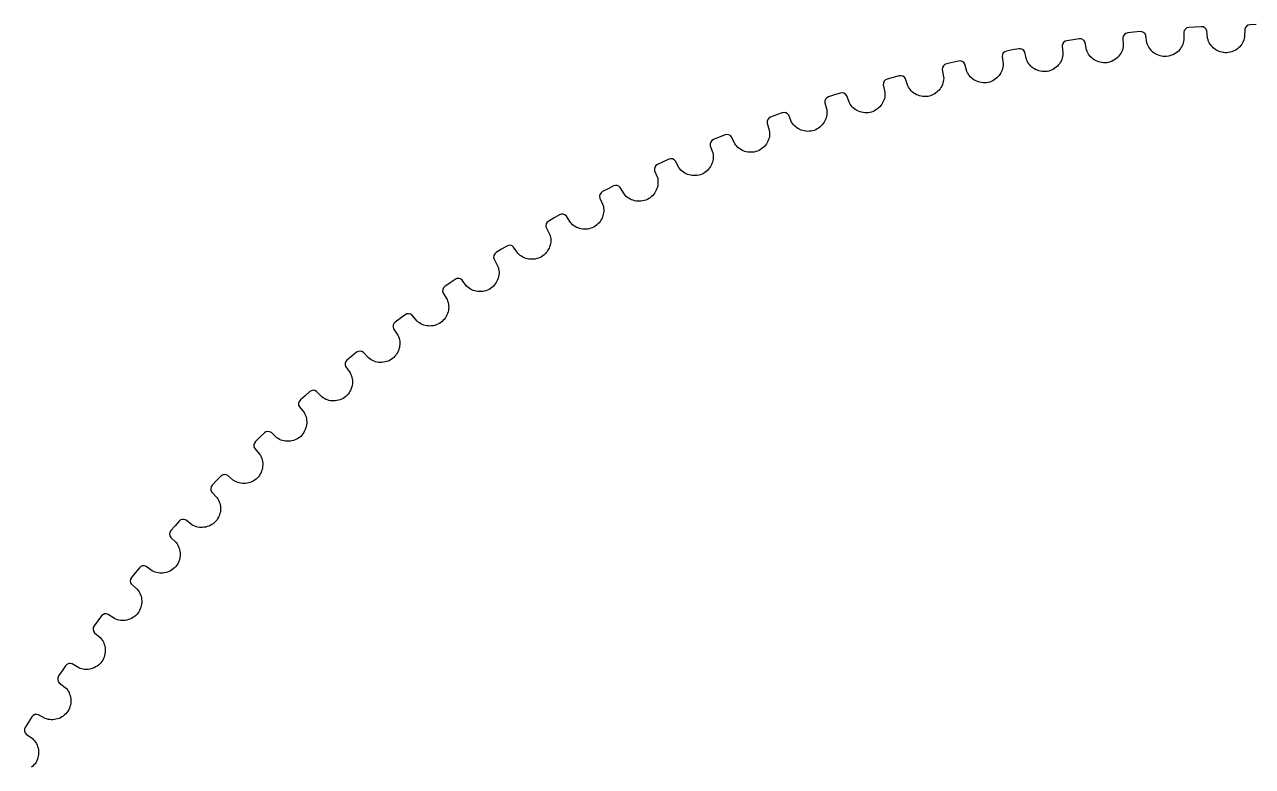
# Model space of a CAD drawing. Header units: metres. Extents: x -120 to 120, y -120 to 120.
# Drawn here: x -102.4 to -2.8, y 60.2 to 120.4 of the extents above; entities that cross this region are included whole.
import ezdxf

# ---------------------------------------------------------------- set-up
doc = ezdxf.new("R2010")
doc.units = ezdxf.units.M

msp = doc.modelspace()

# ---------------------------------------------------------------- linework, layer by layer
for p, q in [((-13.0664, 119.646), (-13.1902, 119.556)), ((-12.9219, 119.689), (-13.0664, 119.646)), ((-12.4188, 119.744), (-12.9219, 119.689)), ((-11.9152, 119.794), (-12.4188, 119.744)), ((-11.7649, 119.781), (-11.9152, 119.794)), ((-11.6252, 119.718), (-11.7649, 119.781)), ((-11.5163, 119.614), (-11.6252, 119.718)), ((-11.45, 119.477), (-11.5163, 119.614)), ((-8.32857, 119.878), (-8.37134, 119.732)), ((-8.37134, 119.732), (-8.36319, 119.125)), ((-8.23831, 119.999), (-8.32857, 119.878)), ((-8.11085, 120.083), (-8.23831, 119.999)), ((-7.96468, 120.121), (-8.11085, 120.083)), ((-7.45978, 120.155), (-7.96468, 120.121)), ((-6.95456, 120.184), (-7.45978, 120.155)), ((-6.80488, 120.165), (-6.95456, 120.184)), ((-6.66789, 120.096), (-6.80488, 120.165)), ((-6.56342, 119.988), (-6.66789, 120.096)), ((-6.50289, 119.848), (-6.56342, 119.988)), ((-6.43593, 119.245), (-6.50289, 119.848)), ((-3.41628, 119.976), (-3.43321, 119.369)), ((-3.3675, 120.12), (-3.41628, 119.976)), ((-3.27234, 120.236), (-3.3675, 120.12)), ((-3.14148, 120.316), (-3.27234, 120.236)), ((-2.99388, 120.347), (-3.14148, 120.316)), ((-2.48801, 120.361), (-2.99388, 120.347)), ((-18.1996, 118.781), (-18.2301, 118.632)), ((-18.2301, 118.632), (-18.1719, 118.028)), ((-18.1196, 118.908), (-18.1996, 118.781)), ((-17.9996, 119.004), (-18.1196, 118.908)), ((-17.857, 119.053), (-17.9996, 119.004)), ((-17.3566, 119.128), (-17.857, 119.053)), ((-16.8555, 119.199), (-17.3566, 119.128)), ((-16.7047, 119.192), (-16.8555, 119.199)), ((-16.5626, 119.135), (-16.7047, 119.192)), ((-16.4495, 119.036), (-16.5626, 119.135)), ((-16.3776, 118.902), (-16.4495, 119.036)), ((-16.2611, 118.306), (-16.3776, 118.902)), ((-13.2754, 119.431), (-13.3121, 119.284)), ((-13.3121, 119.284), (-13.2789, 118.678)), ((-13.2789, 118.678), (-13.2929, 118.546)), ((-13.1902, 119.556), (-13.2754, 119.431)), ((-11.3582, 118.877), (-11.45, 119.477)), ((-11.3176, 118.751), (-11.3582, 118.877)), ((-11.2664, 118.631), (-11.3176, 118.751)), ((-11.2051, 118.517), (-11.2664, 118.631)), ((-8.50733, 118.627), (-8.5694, 118.514)), ((-8.45515, 118.745), (-8.50733, 118.627)), ((-8.41339, 118.868), (-8.45515, 118.745)), ((-8.38257, 118.994), (-8.41339, 118.868)), ((-8.36319, 119.125), (-8.38257, 118.994)), ((-6.40059, 119.117), (-6.43593, 119.245)), ((-6.35436, 118.995), (-6.40059, 119.117)), ((-6.29779, 118.879), (-6.35436, 118.995)), ((-6.23149, 118.768), (-6.29779, 118.879)), ((-6.15599, 118.664), (-6.23149, 118.768)), ((-6.07189, 118.567), (-6.15599, 118.664)), ((-3.74027, 118.664), (-3.82469, 118.566)), ((-3.66447, 118.767), (-3.74027, 118.664)), ((-3.5978, 118.877), (-3.66447, 118.767)), ((-3.5408, 118.993), (-3.5978, 118.877)), ((-3.49401, 119.114), (-3.5408, 118.993)), ((-3.45797, 119.239), (-3.49401, 119.114)), ((-3.43321, 119.369), (-3.45797, 119.239)), ((-23.0926, 117.927), (-23.117, 117.777)), ((-23.117, 117.777), (-23.0339, 117.176)), ((-23.018, 118.058), (-23.0926, 117.927)), ((-22.902, 118.158), (-23.018, 118.058)), ((-22.7616, 118.213), (-22.902, 118.158)), ((-22.2648, 118.309), (-22.7616, 118.213)), ((-21.767, 118.4), (-22.2648, 118.309)), ((-21.6161, 118.4), (-21.767, 118.4)), ((-21.4717, 118.349), (-21.6161, 118.4)), ((-21.3546, 118.254), (-21.4717, 118.349)), ((-21.2772, 118.123), (-21.3546, 118.254)), ((-21.1362, 117.533), (-21.2772, 118.123)), ((-18.2321, 117.641), (-18.2744, 117.519)), ((-18.2007, 117.767), (-18.2321, 117.641)), ((-18.1804, 117.896), (-18.2007, 117.767)), ((-18.1719, 118.028), (-18.1804, 117.896)), ((-16.2154, 118.182), (-16.2611, 118.306)), ((-16.1592, 118.064), (-16.2154, 118.182)), ((-16.0932, 117.953), (-16.1592, 118.064)), ((-16.018, 117.848), (-16.0932, 117.953)), ((-15.9342, 117.75), (-16.018, 117.848)), ((-15.8423, 117.66), (-15.9342, 117.75)), ((-15.7431, 117.579), (-15.8423, 117.66)), ((-13.7804, 117.658), (-13.8809, 117.575)), ((-13.6875, 117.748), (-13.7804, 117.658)), ((-13.6028, 117.846), (-13.6875, 117.748)), ((-13.5267, 117.949), (-13.6028, 117.846)), ((-13.4597, 118.059), (-13.5267, 117.949)), ((-13.4023, 118.174), (-13.4597, 118.059)), ((-13.3551, 118.294), (-13.4023, 118.174)), ((-13.3184, 118.418), (-13.3551, 118.294)), ((-13.2929, 118.546), (-13.3184, 118.418)), ((-11.1343, 118.409), (-11.2051, 118.517)), ((-11.0545, 118.308), (-11.1343, 118.409)), ((-10.9665, 118.215), (-11.0545, 118.308)), ((-10.8707, 118.129), (-10.9665, 118.215)), ((-10.7678, 118.051), (-10.8707, 118.129)), ((-10.6583, 117.981), (-10.7678, 118.051)), ((-10.5429, 117.921), (-10.6583, 117.981)), ((-10.4221, 117.87), (-10.5429, 117.921)), ((-10.2966, 117.828), (-10.4221, 117.87)), ((-10.1668, 117.797), (-10.2966, 117.828)), ((-10.0335, 117.776), (-10.1668, 117.797)), ((-9.89709, 117.766), (-10.0335, 117.776)), ((-9.75833, 117.768), (-9.89709, 117.766)), ((-9.62134, 117.789), (-9.75833, 117.768)), ((-9.48858, 117.821), (-9.62134, 117.789)), ((-9.36057, 117.864), (-9.48858, 117.821)), ((-9.23784, 117.916), (-9.36057, 117.864)), ((-9.1209, 117.978), (-9.23784, 117.916)), ((-9.01022, 118.048), (-9.1209, 117.978)), ((-8.90638, 118.127), (-9.01022, 118.048)), ((-8.80985, 118.213), (-8.90638, 118.127)), ((-8.72118, 118.307), (-8.80985, 118.213)), ((-8.64085, 118.408), (-8.72118, 118.307)), ((-8.5694, 118.514), (-8.64085, 118.408)), ((-5.97974, 118.477), (-6.07189, 118.567)), ((-5.88014, 118.395), (-5.97974, 118.477)), ((-5.77365, 118.321), (-5.88014, 118.395)), ((-5.66082, 118.256), (-5.77365, 118.321)), ((-5.54226, 118.2), (-5.66082, 118.256)), ((-5.41851, 118.153), (-5.54226, 118.2)), ((-5.29017, 118.116), (-5.41851, 118.153)), ((-5.15779, 118.09), (-5.29017, 118.116)), ((-5.02195, 118.075), (-5.15779, 118.09)), ((-4.88325, 118.07), (-5.02195, 118.075)), ((-4.74549, 118.086), (-4.88325, 118.07)), ((-4.61151, 118.113), (-4.74549, 118.086)), ((-4.48185, 118.15), (-4.61151, 118.113)), ((-4.35707, 118.197), (-4.48185, 118.15)), ((-4.23767, 118.254), (-4.35707, 118.197)), ((-4.12418, 118.32), (-4.23767, 118.254)), ((-4.01718, 118.394), (-4.12418, 118.32)), ((-3.91716, 118.476), (-4.01718, 118.394)), ((-3.82469, 118.566), (-3.91716, 118.476)), ((-27.9463, 116.872), (-27.9644, 116.721)), ((-27.9644, 116.721), (-27.8565, 116.124)), ((-27.8771, 117.006), (-27.9463, 116.872)), ((-27.7653, 117.111), (-27.8771, 117.006)), ((-27.6273, 117.172), (-27.7653, 117.111)), ((-27.1349, 117.288), (-27.6273, 117.172)), ((-26.6413, 117.4), (-27.1349, 117.288)), ((-26.4905, 117.406), (-26.6413, 117.4)), ((-26.3441, 117.361), (-26.4905, 117.406)), ((-26.2232, 117.271), (-26.3441, 117.361)), ((-26.1405, 117.143), (-26.2232, 117.271)), ((-25.9752, 116.559), (-26.1405, 117.143)), ((-23.1153, 116.664), (-23.1629, 116.544)), ((-23.0781, 116.787), (-23.1153, 116.664)), ((-23.0518, 116.914), (-23.0781, 116.787)), ((-23.0369, 117.044), (-23.0518, 116.914)), ((-23.0339, 117.176), (-23.0369, 117.044)), ((-21.0854, 117.411), (-21.1362, 117.533)), ((-21.0244, 117.295), (-21.0854, 117.411)), ((-20.9538, 117.187), (-21.0244, 117.295)), ((-20.8744, 117.085), (-20.9538, 117.187)), ((-20.7866, 116.991), (-20.8744, 117.085)), ((-20.6911, 116.905), (-20.7866, 116.991)), ((-20.5886, 116.828), (-20.6911, 116.905)), ((-20.4796, 116.758), (-20.5886, 116.828)), ((-20.3648, 116.698), (-20.4796, 116.758)), ((-20.2447, 116.648), (-20.3648, 116.698)), ((-20.1201, 116.607), (-20.2447, 116.648)), ((-19.9916, 116.576), (-20.1201, 116.607)), ((-19.3154, 116.592), (-19.4502, 116.56)), ((-19.1858, 116.635), (-19.3154, 116.592)), ((-19.0617, 116.688), (-19.1858, 116.635)), ((-18.9437, 116.751), (-19.0617, 116.688)), ((-18.8323, 116.822), (-18.9437, 116.751)), ((-18.7278, 116.901), (-18.8323, 116.822)), ((-18.6308, 116.988), (-18.7278, 116.901)), ((-18.5417, 117.082), (-18.6308, 116.988)), ((-18.4611, 117.183), (-18.5417, 117.082)), ((-18.3894, 117.29), (-18.4611, 117.183)), ((-18.327, 117.402), (-18.3894, 117.29)), ((-18.2744, 117.519), (-18.327, 117.402)), ((-15.637, 117.505), (-15.7431, 117.579)), ((-15.5248, 117.44), (-15.637, 117.505)), ((-15.407, 117.385), (-15.5248, 117.44)), ((-15.2842, 117.338), (-15.407, 117.385)), ((-15.157, 117.302), (-15.2842, 117.338)), ((-15.0261, 117.276), (-15.157, 117.302)), ((-14.892, 117.261), (-15.0261, 117.276)), ((-14.7553, 117.257), (-14.892, 117.261)), ((-14.6167, 117.264), (-14.7553, 117.257)), ((-14.4808, 117.291), (-14.6167, 117.264)), ((-14.3494, 117.329), (-14.4808, 117.291)), ((-14.2233, 117.376), (-14.3494, 117.329)), ((-14.1028, 117.434), (-14.2233, 117.376)), ((-13.9885, 117.5), (-14.1028, 117.434)), ((-13.8809, 117.575), (-13.9885, 117.5)), ((-32.7521, 115.618), (-32.764, 115.466)), ((-32.6885, 115.754), (-32.7521, 115.618)), ((-32.5812, 115.863), (-32.6885, 115.754)), ((-32.4458, 115.93), (-32.5812, 115.863)), ((-31.9586, 116.067), (-32.4458, 115.93)), ((-31.4701, 116.199), (-31.9586, 116.067)), ((-31.3197, 116.211), (-31.4701, 116.199)), ((-31.1715, 116.172), (-31.3197, 116.211)), ((-31.047, 116.087), (-31.1715, 116.172)), ((-30.9591, 115.963), (-31.047, 116.087)), ((-30.7698, 115.386), (-30.9591, 115.963)), ((-27.9167, 115.609), (-27.9594, 115.488)), ((-27.8846, 115.734), (-27.9167, 115.609)), ((-27.8636, 115.862), (-27.8846, 115.734)), ((-27.8541, 115.992), (-27.8636, 115.862)), ((-27.8565, 116.124), (-27.8541, 115.992)), ((-25.9194, 116.439), (-25.9752, 116.559)), ((-25.8537, 116.326), (-25.9194, 116.439)), ((-25.7787, 116.221), (-25.8537, 116.326)), ((-25.6951, 116.123), (-25.7787, 116.221)), ((-25.6035, 116.032), (-25.6951, 116.123)), ((-25.5045, 115.95), (-25.6035, 116.032)), ((-25.3989, 115.877), (-25.5045, 115.95)), ((-25.2871, 115.812), (-25.3989, 115.877)), ((-25.1699, 115.757), (-25.2871, 115.812)), ((-25.0479, 115.711), (-25.1699, 115.757)), ((-24.9217, 115.675), (-25.0479, 115.711)), ((-24.792, 115.65), (-24.9217, 115.675)), ((-24.6594, 115.635), (-24.792, 115.65)), ((-24.5244, 115.631), (-24.6594, 115.635)), ((-24.3879, 115.638), (-24.5244, 115.631)), ((-24.2504, 115.656), (-24.3879, 115.638)), ((-24.1171, 115.695), (-24.2504, 115.656)), ((-23.9894, 115.743), (-24.1171, 115.695)), ((-23.8676, 115.801), (-23.9894, 115.743)), ((-23.7523, 115.868), (-23.8676, 115.801)), ((-23.6438, 115.944), (-23.7523, 115.868)), ((-23.5427, 116.027), (-23.6438, 115.944)), ((-23.4494, 116.118), (-23.5427, 116.027)), ((-23.3643, 116.216), (-23.4494, 116.118)), ((-23.2879, 116.32), (-23.3643, 116.216)), ((-23.2206, 116.43), (-23.2879, 116.32)), ((-23.1629, 116.544), (-23.2206, 116.43)), ((-19.8597, 116.555), (-19.9916, 116.576)), ((-19.7251, 116.545), (-19.8597, 116.555)), ((-19.5883, 116.547), (-19.7251, 116.545)), ((-19.4502, 116.56), (-19.5883, 116.547)), ((-36.7278, 114.647), (-37.2089, 114.49)), ((-36.2451, 114.799), (-36.7278, 114.647)), ((-36.0953, 114.817), (-36.2451, 114.799)), ((-35.9457, 114.784), (-36.0953, 114.817)), ((-35.8178, 114.705), (-35.9457, 114.784)), ((-35.7248, 114.584), (-35.8178, 114.705)), ((-32.764, 115.466), (-32.6315, 114.873)), ((-32.6278, 114.611), (-32.6435, 114.482)), ((-32.6315, 114.873), (-32.6236, 114.742)), ((-32.6236, 114.742), (-32.6278, 114.611)), ((-30.7091, 115.269), (-30.7698, 115.386)), ((-30.6388, 115.159), (-30.7091, 115.269)), ((-30.5595, 115.056), (-30.6388, 115.159)), ((-30.4719, 114.962), (-30.5595, 115.056)), ((-30.3766, 114.875), (-30.4719, 114.962)), ((-30.2744, 114.797), (-30.3766, 114.875)), ((-30.1658, 114.728), (-30.2744, 114.797)), ((-30.0515, 114.668), (-30.1658, 114.728)), ((-29.9321, 114.618), (-30.0515, 114.668)), ((-29.8083, 114.577), (-29.9321, 114.618)), ((-28.8776, 114.599), (-29.0092, 114.555)), ((-28.7519, 114.653), (-28.8776, 114.599)), ((-28.6327, 114.716), (-28.7519, 114.653)), ((-28.5202, 114.788), (-28.6327, 114.716)), ((-28.415, 114.868), (-28.5202, 114.788)), ((-28.3174, 114.955), (-28.415, 114.868)), ((-28.228, 115.05), (-28.3174, 114.955)), ((-28.147, 115.151), (-28.228, 115.05)), ((-28.0749, 115.258), (-28.147, 115.151)), ((-28.0123, 115.37), (-28.0749, 115.258)), ((-27.9594, 115.488), (-28.0123, 115.37)), ((-37.502, 114.165), (-37.5076, 114.013)), ((-37.5076, 114.013), (-37.3508, 113.427)), ((-37.4441, 114.304), (-37.502, 114.165)), ((-37.3414, 114.418), (-37.4441, 114.304)), ((-37.2089, 114.49), (-37.3414, 114.418)), ((-35.5118, 114.016), (-35.7248, 114.584)), ((-35.4463, 113.901), (-35.5118, 114.016)), ((-35.3715, 113.794), (-35.4463, 113.901)), ((-35.2881, 113.695), (-35.3715, 113.794)), ((-35.1967, 113.604), (-35.2881, 113.695)), ((-35.0979, 113.522), (-35.1967, 113.604)), ((-33.0438, 113.687), (-33.1376, 113.595)), ((-32.9583, 113.785), (-33.0438, 113.687)), ((-32.8815, 113.89), (-32.9583, 113.785)), ((-32.814, 113.999), (-32.8815, 113.89)), ((-32.756, 114.114), (-32.814, 113.999)), ((-32.708, 114.233), (-32.756, 114.114)), ((-32.6703, 114.356), (-32.708, 114.233)), ((-32.6435, 114.482), (-32.6703, 114.356)), ((-29.6807, 114.547), (-29.8083, 114.577)), ((-29.55, 114.527), (-29.6807, 114.547)), ((-29.4169, 114.517), (-29.55, 114.527)), ((-29.2819, 114.518), (-29.4169, 114.517)), ((-29.1458, 114.531), (-29.2819, 114.518)), ((-29.0092, 114.555), (-29.1458, 114.531)), ((-42.1358, 112.659), (-42.1879, 112.518)), ((-42.0378, 112.777), (-42.1358, 112.659)), ((-41.9084, 112.855), (-42.0378, 112.777)), ((-41.4342, 113.031), (-41.9084, 112.855)), ((-40.9582, 113.203), (-41.4342, 113.031)), ((-40.8093, 113.227), (-40.9582, 113.203)), ((-40.6584, 113.201), (-40.8093, 113.227)), ((-40.5274, 113.127), (-40.6584, 113.201)), ((-40.4295, 113.01), (-40.5274, 113.127)), ((-40.1932, 112.451), (-40.4295, 113.01)), ((-37.4438, 112.663), (-37.497, 112.546)), ((-37.4007, 112.784), (-37.4438, 112.663)), ((-37.3682, 112.909), (-37.4007, 112.784)), ((-37.3466, 113.036), (-37.3682, 112.909)), ((-37.3508, 113.427), (-37.3375, 113.295)), ((-37.3362, 113.165), (-37.3466, 113.036)), ((-37.3375, 113.295), (-37.3362, 113.165)), ((-34.9925, 113.448), (-35.0979, 113.522)), ((-34.8812, 113.384), (-34.9925, 113.448)), ((-34.7645, 113.329), (-34.8812, 113.384)), ((-34.6431, 113.283), (-34.7645, 113.329)), ((-34.5177, 113.248), (-34.6431, 113.283)), ((-34.389, 113.222), (-34.5177, 113.248)), ((-34.2576, 113.208), (-34.389, 113.222)), ((-34.1242, 113.203), (-34.2576, 113.208)), ((-33.9894, 113.21), (-34.1242, 113.203)), ((-33.8539, 113.229), (-33.9894, 113.21)), ((-33.7184, 113.259), (-33.8539, 113.229)), ((-33.5887, 113.308), (-33.7184, 113.259)), ((-33.4654, 113.367), (-33.5887, 113.308)), ((-33.3488, 113.434), (-33.4654, 113.367)), ((-33.2395, 113.511), (-33.3488, 113.434)), ((-33.1376, 113.595), (-33.2395, 113.511)), ((-42.1879, 112.518), (-42.1872, 112.366)), ((-42.1872, 112.366), (-42.0062, 111.786)), ((-42.0062, 111.786), (-41.9875, 111.656)), ((-41.9875, 111.656), (-41.9808, 111.525)), ((-40.123, 112.339), (-40.1932, 112.451)), ((-40.0438, 112.235), (-40.123, 112.339)), ((-39.9564, 112.14), (-40.0438, 112.235)), ((-39.8613, 112.053), (-39.9564, 112.14)), ((-39.7592, 111.974), (-39.8613, 112.053)), ((-39.6509, 111.905), (-39.7592, 111.974)), ((-39.5369, 111.845), (-39.6509, 111.905)), ((-39.4181, 111.795), (-39.5369, 111.845)), ((-39.2949, 111.755), (-39.4181, 111.795)), ((-39.1682, 111.725), (-39.2949, 111.755)), ((-39.0385, 111.705), (-39.1682, 111.725)), ((-38.9066, 111.695), (-39.0385, 111.705)), ((-38.7732, 111.697), (-38.9066, 111.695)), ((-38.6388, 111.709), (-38.7732, 111.697)), ((-38.5041, 111.733), (-38.6388, 111.709)), ((-38.37, 111.769), (-38.5041, 111.733)), ((-38.2425, 111.823), (-38.37, 111.769)), ((-38.1217, 111.887), (-38.2425, 111.823)), ((-38.008, 111.959), (-38.1217, 111.887)), ((-37.9019, 112.04), (-38.008, 111.959)), ((-37.8036, 112.129), (-37.9019, 112.04)), ((-37.7136, 112.224), (-37.8036, 112.129)), ((-37.6323, 112.326), (-37.7136, 112.224)), ((-37.5599, 112.433), (-37.6323, 112.326)), ((-37.497, 112.546), (-37.5599, 112.433)), ((-46.7554, 110.822), (-46.8016, 110.678)), ((-46.8016, 110.678), (-46.7946, 110.526)), ((-46.6624, 110.943), (-46.7554, 110.822)), ((-46.5363, 111.026), (-46.6624, 110.943)), ((-46.0698, 111.222), (-46.5363, 111.026)), ((-45.6013, 111.414), (-46.0698, 111.222)), ((-45.4535, 111.444), (-45.6013, 111.414)), ((-45.3017, 111.424), (-45.4535, 111.444)), ((-45.1677, 111.355), (-45.3017, 111.424)), ((-45.0651, 111.243), (-45.1677, 111.355)), ((-44.8059, 110.694), (-45.0651, 111.243)), ((-44.7311, 110.585), (-44.8059, 110.694)), ((-42.242, 110.675), (-42.3191, 110.57)), ((-42.1742, 110.785), (-42.242, 110.675)), ((-42.1159, 110.9), (-42.1742, 110.785)), ((-42.0676, 111.02), (-42.1159, 110.9)), ((-42.0296, 111.142), (-42.0676, 111.02)), ((-42.0022, 111.268), (-42.0296, 111.142)), ((-41.9859, 111.396), (-42.0022, 111.268)), ((-41.9808, 111.525), (-41.9859, 111.396)), ((-46.7946, 110.526), (-46.5899, 109.955)), ((-46.5899, 109.955), (-46.5658, 109.825)), ((-46.5658, 109.825), (-46.5537, 109.695)), ((-46.5537, 109.695), (-46.5534, 109.566)), ((-44.6477, 110.484), (-44.7311, 110.585)), ((-44.5564, 110.393), (-44.6477, 110.484)), ((-44.4578, 110.31), (-44.5564, 110.393)), ((-44.3526, 110.236), (-44.4578, 110.31)), ((-44.2415, 110.171), (-44.3526, 110.236)), ((-44.1252, 110.116), (-44.2415, 110.171)), ((-44.0043, 110.071), (-44.1252, 110.116)), ((-43.8796, 110.035), (-44.0043, 110.071)), ((-43.7517, 110.01), (-43.8796, 110.035)), ((-43.6214, 109.996), (-43.7517, 110.01)), ((-43.4892, 109.992), (-43.6214, 109.996)), ((-43.3559, 109.999), (-43.4892, 109.992)), ((-43.2221, 110.017), (-43.3559, 109.999)), ((-43.0886, 110.046), (-43.2221, 110.017)), ((-42.956, 110.087), (-43.0886, 110.046)), ((-42.8309, 110.147), (-42.956, 110.087)), ((-42.7128, 110.216), (-42.8309, 110.147)), ((-42.6023, 110.293), (-42.7128, 110.216)), ((-42.4996, 110.378), (-42.6023, 110.293)), ((-42.4051, 110.471), (-42.4996, 110.378)), ((-42.3191, 110.57), (-42.4051, 110.471)), ((-51.2952, 108.795), (-51.3355, 108.65)), ((-51.3355, 108.65), (-51.3222, 108.498)), ((-51.2073, 108.92), (-51.2952, 108.795)), ((-51.0847, 109.008), (-51.2073, 108.92)), ((-50.6267, 109.224), (-51.0847, 109.008)), ((-50.1665, 109.434), (-50.6267, 109.224)), ((-50.0201, 109.471), (-50.1665, 109.434)), ((-49.8676, 109.457), (-50.0201, 109.471)), ((-49.7309, 109.394), (-49.8676, 109.457)), ((-49.6237, 109.285), (-49.7309, 109.394)), ((-49.3421, 108.748), (-49.6237, 109.285)), ((-49.2629, 108.642), (-49.3421, 108.748)), ((-49.1754, 108.545), (-49.2629, 108.642)), ((-46.934, 108.624), (-47.0247, 108.528)), ((-46.8522, 108.726), (-46.934, 108.624)), ((-46.7796, 108.835), (-46.8522, 108.726)), ((-46.7163, 108.948), (-46.7796, 108.835)), ((-46.6629, 109.065), (-46.7163, 108.948)), ((-46.6196, 109.186), (-46.6629, 109.065)), ((-46.5867, 109.311), (-46.6196, 109.186)), ((-46.5645, 109.437), (-46.5867, 109.311)), ((-46.5534, 109.566), (-46.5645, 109.437)), ((-51.3222, 108.498), (-51.094, 107.936)), ((-51.094, 107.936), (-51.0645, 107.807)), ((-51.0645, 107.807), (-51.0471, 107.678)), ((-51.0471, 107.678), (-51.0415, 107.548)), ((-49.0803, 108.457), (-49.1754, 108.545)), ((-48.9784, 108.378), (-49.0803, 108.457)), ((-48.8702, 108.309), (-48.9784, 108.378)), ((-48.7565, 108.249), (-48.8702, 108.309)), ((-48.638, 108.198), (-48.7565, 108.249)), ((-48.5154, 108.158), (-48.638, 108.198)), ((-48.3894, 108.128), (-48.5154, 108.158)), ((-48.2605, 108.108), (-48.3894, 108.128)), ((-48.1297, 108.099), (-48.2605, 108.108)), ((-47.9975, 108.101), (-48.1297, 108.099)), ((-47.8646, 108.113), (-47.9975, 108.101)), ((-47.7317, 108.137), (-47.8646, 108.113)), ((-47.5995, 108.172), (-47.7317, 108.137)), ((-47.4687, 108.218), (-47.5995, 108.172)), ((-47.3461, 108.283), (-47.4687, 108.218)), ((-47.231, 108.357), (-47.3461, 108.283)), ((-47.1237, 108.438), (-47.231, 108.357)), ((-47.0247, 108.528), (-47.1237, 108.438)), ((-55.6647, 106.711), (-55.7473, 106.582)), ((-55.5459, 106.804), (-55.6647, 106.711)), ((-55.0971, 107.038), (-55.5459, 106.804)), ((-54.646, 107.267), (-55.0971, 107.038)), ((-54.5013, 107.31), (-54.646, 107.267)), ((-54.3483, 107.302), (-54.5013, 107.31)), ((-54.2091, 107.245), (-54.3483, 107.302)), ((-54.0975, 107.141), (-54.2091, 107.245)), ((-53.7939, 106.616), (-54.0975, 107.141)), ((-51.3053, 106.697), (-51.3828, 106.592)), ((-51.2372, 106.808), (-51.3053, 106.697)), ((-51.1787, 106.924), (-51.2372, 106.808)), ((-51.1302, 107.044), (-51.1787, 106.924)), ((-51.0919, 107.166), (-51.1302, 107.044)), ((-51.0641, 107.292), (-51.0919, 107.166)), ((-51.0472, 107.419), (-51.0641, 107.292)), ((-51.0415, 107.548), (-51.0472, 107.419)), ((-55.7473, 106.582), (-55.7816, 106.436)), ((-55.7816, 106.436), (-55.762, 106.285)), ((-55.762, 106.285), (-55.5108, 105.732)), ((-55.5108, 105.732), (-55.476, 105.605)), ((-53.7104, 106.513), (-53.7939, 106.616)), ((-53.619, 106.42), (-53.7104, 106.513)), ((-53.5204, 106.336), (-53.619, 106.42)), ((-53.4152, 106.262), (-53.5204, 106.336)), ((-53.3043, 106.197), (-53.4152, 106.262)), ((-53.1882, 106.141), (-53.3043, 106.197)), ((-53.0678, 106.096), (-53.1882, 106.141)), ((-52.9436, 106.061), (-53.0678, 106.096)), ((-52.8164, 106.036), (-52.9436, 106.061)), ((-52.6869, 106.022), (-52.8164, 106.036)), ((-52.5558, 106.018), (-52.6869, 106.022)), ((-52.4237, 106.025), (-52.5558, 106.018)), ((-52.2914, 106.043), (-52.4237, 106.025)), ((-52.1596, 106.072), (-52.2914, 106.043)), ((-52.029, 106.112), (-52.1596, 106.072)), ((-51.9003, 106.164), (-52.029, 106.112)), ((-51.7805, 106.234), (-51.9003, 106.164)), ((-51.6685, 106.312), (-51.7805, 106.234)), ((-51.5647, 106.398), (-51.6685, 106.312)), ((-51.4694, 106.492), (-51.5647, 106.398)), ((-51.3828, 106.592), (-51.4694, 106.492)), ((-59.4734, 104.67), (-59.9121, 104.418)), ((-59.0322, 104.917), (-59.4734, 104.67)), ((-58.8893, 104.966), (-59.0322, 104.917)), ((-58.7361, 104.965), (-58.8893, 104.966)), ((-58.5947, 104.913), (-58.7361, 104.965)), ((-58.4789, 104.814), (-58.5947, 104.913)), ((-58.1539, 104.302), (-58.4789, 104.814)), ((-55.5536, 104.718), (-55.6073, 104.6)), ((-55.51, 104.839), (-55.5536, 104.718)), ((-55.4769, 104.964), (-55.51, 104.839)), ((-55.4543, 105.09), (-55.4769, 104.964)), ((-55.476, 105.605), (-55.4533, 105.476)), ((-55.4427, 105.218), (-55.4543, 105.09)), ((-55.4533, 105.476), (-55.4423, 105.347)), ((-55.4423, 105.347), (-55.4427, 105.218)), ((-60.1042, 104.187), (-60.1323, 104.039)), ((-60.1323, 104.039), (-60.1066, 103.889)), ((-60.1066, 103.889), (-59.8327, 103.348)), ((-60.027, 104.32), (-60.1042, 104.187)), ((-59.9121, 104.418), (-60.027, 104.32)), ((-58.0662, 104.203), (-58.1539, 104.302)), ((-57.971, 104.113), (-58.0662, 104.203)), ((-57.869, 104.034), (-57.971, 104.113)), ((-57.7609, 103.963), (-57.869, 104.034)), ((-57.6473, 103.903), (-57.7609, 103.963)), ((-57.5291, 103.853), (-57.6473, 103.903)), ((-57.4069, 103.812), (-57.5291, 103.853)), ((-57.2813, 103.782), (-57.4069, 103.812)), ((-57.1532, 103.763), (-57.2813, 103.782)), ((-57.0232, 103.754), (-57.1532, 103.763)), ((-56.8921, 103.755), (-57.0232, 103.754)), ((-56.7604, 103.768), (-56.8921, 103.755)), ((-56.629, 103.791), (-56.7604, 103.768)), ((-56.4985, 103.826), (-56.629, 103.791)), ((-56.3697, 103.872), (-56.4985, 103.826)), ((-56.2432, 103.929), (-56.3697, 103.872)), ((-56.1263, 104.003), (-56.2432, 103.929)), ((-56.0177, 104.086), (-56.1263, 104.003)), ((-55.9176, 104.177), (-56.0177, 104.086)), ((-55.8262, 104.274), (-55.9176, 104.177)), ((-55.7438, 104.377), (-55.8262, 104.274)), ((-55.6708, 104.486), (-55.7438, 104.377)), ((-55.6073, 104.6), (-55.6708, 104.486)), ((-59.8327, 103.348), (-59.7928, 103.222)), ((-59.7928, 103.222), (-59.7647, 103.094)), ((-59.7498, 102.709), (-59.7671, 102.581)), ((-59.7647, 103.094), (-59.7484, 102.966)), ((-59.7435, 102.837), (-59.7498, 102.709)), ((-59.7484, 102.966), (-59.7435, 102.837)), ((-64.2867, 101.75), (-64.3584, 101.615)), ((-64.176, 101.852), (-64.2867, 101.75)), ((-63.7481, 102.123), (-64.176, 101.852)), ((-63.3175, 102.388), (-63.7481, 102.123)), ((-63.1767, 102.443), (-63.3175, 102.388)), ((-63.0236, 102.448), (-63.1767, 102.443)), ((-62.8802, 102.402), (-63.0236, 102.448)), ((-62.7604, 102.308), (-62.8802, 102.402)), ((-62.4145, 101.809), (-62.7604, 102.308)), ((-62.3228, 101.714), (-62.4145, 101.809)), ((-62.224, 101.629), (-62.3228, 101.714)), ((-60.2712, 101.682), (-60.3763, 101.595)), ((-60.1749, 101.777), (-60.2712, 101.682)), ((-60.0876, 101.878), (-60.1749, 101.777)), ((-60.0096, 101.984), (-60.0876, 101.878)), ((-59.9411, 102.096), (-60.0096, 101.984)), ((-59.8823, 102.213), (-59.9411, 102.096)), ((-59.8336, 102.333), (-59.8823, 102.213)), ((-59.7951, 102.456), (-59.8336, 102.333)), ((-59.7671, 102.581), (-59.7951, 102.456)), ((-64.3584, 101.615), (-64.3804, 101.466)), ((-64.3804, 101.466), (-64.3484, 101.317)), ((-64.3484, 101.317), (-64.0525, 100.787)), ((-64.0525, 100.787), (-64.0073, 100.663)), ((-64.0073, 100.663), (-63.974, 100.537)), ((-62.1187, 101.553), (-62.224, 101.629)), ((-62.0078, 101.488), (-62.1187, 101.553)), ((-61.8919, 101.432), (-62.0078, 101.488)), ((-61.7717, 101.387), (-61.8919, 101.432)), ((-61.6479, 101.351), (-61.7717, 101.387)), ((-61.5212, 101.327), (-61.6479, 101.351)), ((-61.3924, 101.312), (-61.5212, 101.327)), ((-61.2621, 101.309), (-61.3924, 101.312)), ((-61.1312, 101.316), (-61.2621, 101.309)), ((-61.0001, 101.334), (-61.1312, 101.316)), ((-60.8698, 101.362), (-61.0001, 101.334)), ((-60.7408, 101.402), (-60.8698, 101.362)), ((-60.614, 101.453), (-60.7408, 101.402)), ((-60.49, 101.516), (-60.614, 101.453)), ((-60.3763, 101.595), (-60.49, 101.516)), ((-67.4946, 99.6843), (-67.9139, 99.401)), ((-67.3562, 99.7445), (-67.4946, 99.6843)), ((-67.2034, 99.7558), (-67.3562, 99.7445)), ((-67.0582, 99.7162), (-67.2034, 99.7558)), ((-66.9347, 99.627), (-67.0582, 99.7162)), ((-64.0114, 99.7725), (-64.0551, 99.6506)), ((-63.978, 99.8972), (-64.0114, 99.7725)), ((-63.9552, 100.024), (-63.978, 99.8972)), ((-63.974, 100.537), (-63.9524, 100.409)), ((-63.9432, 100.152), (-63.9552, 100.024)), ((-63.9524, 100.409), (-63.9422, 100.28)), ((-63.9422, 100.28), (-63.9432, 100.152)), ((-68.5026, 98.8682), (-68.5185, 98.7185)), ((-68.5185, 98.7185), (-68.4804, 98.571)), ((-68.4366, 99.0064), (-68.5026, 98.8682)), ((-68.3302, 99.1134), (-68.4366, 99.0064)), ((-67.9139, 99.401), (-68.3302, 99.1134)), ((-66.5684, 99.1432), (-66.9347, 99.627)), ((-66.4729, 99.0519), (-66.5684, 99.1432)), ((-66.3706, 98.9706), (-66.4729, 99.0519)), ((-66.2623, 98.8994), (-66.3706, 98.9706)), ((-66.1488, 98.8384), (-66.2623, 98.8994)), ((-66.0307, 98.7877), (-66.1488, 98.8384)), ((-65.9087, 98.7472), (-66.0307, 98.7877)), ((-65.7836, 98.7172), (-65.9087, 98.7472)), ((-65.656, 98.6977), (-65.7836, 98.7172)), ((-65.5267, 98.6888), (-65.656, 98.6977)), ((-65.3964, 98.6905), (-65.5267, 98.6888)), ((-65.2658, 98.703), (-65.3964, 98.6905)), ((-65.1356, 98.7263), (-65.2658, 98.703)), ((-65.0066, 98.7605), (-65.1356, 98.7263)), ((-64.8794, 98.8056), (-65.0066, 98.7605)), ((-64.7548, 98.8618), (-64.8794, 98.8056)), ((-64.6334, 98.9291), (-64.7548, 98.8618)), ((-64.5232, 99.0132), (-64.6334, 98.9291)), ((-64.4217, 99.1048), (-64.5232, 99.0132)), ((-64.3294, 99.2031), (-64.4217, 99.1048)), ((-64.2464, 99.3075), (-64.3294, 99.2031)), ((-64.1728, 99.4174), (-64.2464, 99.3075)), ((-64.109, 99.5319), (-64.1728, 99.4174)), ((-64.0551, 99.6506), (-64.109, 99.5319)), ((-68.4804, 98.571), (-68.1628, 98.0539)), ((-68.1628, 98.0539), (-68.1125, 97.9317)), ((-68.1125, 97.9317), (-68.0741, 97.8069)), ((-68.0741, 97.8069), (-68.0472, 97.6802)), ((-68.0472, 97.6802), (-68.0316, 97.5522)), ((-71.5564, 96.8099), (-71.9636, 96.5095)), ((-71.4206, 96.8758), (-71.5564, 96.8099)), ((-71.2684, 96.8934), (-71.4206, 96.8758)), ((-71.1217, 96.8598), (-71.2684, 96.8934)), ((-70.9946, 96.7759), (-71.1217, 96.8598)), ((-70.6086, 96.3076), (-70.9946, 96.7759)), ((-68.2264, 96.6805), (-68.2954, 96.5677)), ((-68.1674, 96.7976), (-68.2264, 96.6805)), ((-68.1185, 96.9184), (-68.1674, 96.7976)), ((-68.0798, 97.042), (-68.1185, 96.9184)), ((-68.0516, 97.1679), (-68.0798, 97.042)), ((-68.0341, 97.2954), (-68.0516, 97.1679)), ((-68.0273, 97.4237), (-68.0341, 97.2954)), ((-68.0316, 97.5522), (-68.0273, 97.4237)), ((-72.5298, 95.9528), (-72.5395, 95.8026)), ((-72.5395, 95.8026), (-72.4953, 95.6568)), ((-72.4696, 96.0936), (-72.5298, 95.9528)), ((-72.3677, 96.205), (-72.4696, 96.0936)), ((-71.9636, 96.5095), (-72.3677, 96.205)), ((-70.5094, 96.2203), (-70.6086, 96.3076)), ((-70.4039, 96.1433), (-70.5094, 96.2203)), ((-70.2928, 96.0767), (-70.4039, 96.1433)), ((-70.1768, 96.0204), (-70.2928, 96.0767)), ((-70.0567, 95.9745), (-70.1768, 96.0204)), ((-69.9331, 95.9392), (-70.0567, 95.9745)), ((-69.8068, 95.9144), (-69.9331, 95.9392)), ((-69.6786, 95.9002), (-69.8068, 95.9144)), ((-69.549, 95.8966), (-69.6786, 95.9002)), ((-69.4189, 95.9037), (-69.549, 95.8966)), ((-69.289, 95.9216), (-69.4189, 95.9037)), ((-69.1599, 95.9502), (-69.289, 95.9216)), ((-69.0323, 95.9897), (-69.1599, 95.9502)), ((-68.9071, 96.0401), (-69.0323, 95.9897)), ((-68.7849, 96.1014), (-68.9071, 96.0401)), ((-68.6665, 96.1737), (-68.7849, 96.1014)), ((-68.5598, 96.2622), (-68.6665, 96.1737)), ((-68.4622, 96.3579), (-68.5598, 96.2622)), ((-68.374, 96.4599), (-68.4622, 96.3579)), ((-68.2954, 96.5677), (-68.374, 96.4599)), ((-72.4953, 95.6568), (-72.1566, 95.1533)), ((-72.1566, 95.1533), (-72.1014, 95.0333)), ((-72.1014, 95.0333), (-72.0578, 94.9102)), ((-72.0578, 94.9102), (-72.0257, 94.7847)), ((-72.0257, 94.7847), (-72.0049, 94.6575)), ((-75.4959, 93.7702), (-75.8904, 93.4532)), ((-75.363, 93.8416), (-75.4959, 93.7702)), ((-75.2117, 93.8655), (-75.363, 93.8416)), ((-75.0637, 93.8379), (-75.2117, 93.8655)), ((-74.9332, 93.7593), (-75.0637, 93.8379)), ((-74.5282, 93.3074), (-74.9332, 93.7593)), ((-72.1635, 93.7784), (-72.2277, 93.6629)), ((-72.1093, 93.8979), (-72.1635, 93.7784)), ((-72.0654, 94.0206), (-72.1093, 93.8979)), ((-72.0319, 94.1457), (-72.0654, 94.0206)), ((-72.0089, 94.2727), (-72.0319, 94.1457)), ((-71.9967, 94.4008), (-72.0089, 94.2727)), ((-72.0049, 94.6575), (-71.9953, 94.5293)), ((-71.9953, 94.5293), (-71.9967, 94.4008)), ((-76.4331, 92.8736), (-76.4366, 92.7231)), ((-76.4366, 92.7231), (-76.3864, 92.5792)), ((-76.3787, 93.0167), (-76.4331, 92.8736)), ((-76.2815, 93.1322), (-76.3787, 93.0167)), ((-75.8904, 93.4532), (-76.2815, 93.1322)), ((-74.4255, 93.2243), (-74.5282, 93.3074)), ((-74.3168, 93.1517), (-74.4255, 93.2243)), ((-74.2031, 93.0897), (-74.3168, 93.1517)), ((-74.0849, 93.0383), (-74.2031, 93.0897)), ((-73.963, 92.9975), (-74.0849, 93.0383)), ((-73.8381, 92.9673), (-73.963, 92.9975)), ((-73.7109, 92.9477), (-73.8381, 92.9673)), ((-73.5821, 92.9388), (-73.7109, 92.9477)), ((-73.4526, 92.9406), (-73.5821, 92.9388)), ((-73.3228, 92.9531), (-73.4526, 92.9406)), ((-73.1937, 92.9763), (-73.3228, 92.9531)), ((-73.0659, 93.0102), (-73.1937, 92.9763)), ((-72.9401, 93.0549), (-73.0659, 93.0102)), ((-72.8171, 93.1104), (-72.9401, 93.0549)), ((-72.6975, 93.1768), (-72.8171, 93.1104)), ((-72.5822, 93.2539), (-72.6975, 93.1768)), ((-72.4792, 93.3468), (-72.5822, 93.2539)), ((-72.3857, 93.4464), (-72.4792, 93.3468)), ((-72.3018, 93.552), (-72.3857, 93.4464)), ((-72.2277, 93.6629), (-72.3018, 93.552)), ((-76.3864, 92.5792), (-76.0272, 92.0901)), ((-76.0272, 92.0901), (-75.967, 91.9725)), ((-75.967, 91.9725), (-75.9184, 91.8513)), ((-75.9184, 91.8513), (-75.8811, 91.7273)), ((-75.8811, 91.7273), (-75.8551, 91.601)), ((-75.9772, 90.7162), (-76.0366, 90.5981)), ((-75.9281, 90.8378), (-75.9772, 90.7162)), ((-75.8893, 90.9622), (-75.9281, 90.8378)), ((-75.8609, 91.0886), (-75.8893, 90.9622)), ((-75.8432, 91.2164), (-75.8609, 91.0886)), ((-75.8551, 91.601), (-75.8402, 91.4733)), ((-75.8363, 91.3449), (-75.8432, 91.2164)), ((-75.8402, 91.4733), (-75.8363, 91.3449)), ((-80.1574, 89.7809), (-80.2058, 89.6356)), ((-80.0651, 89.9003), (-80.1574, 89.7809)), ((-79.6875, 90.2372), (-80.0651, 89.9003)), ((-79.3065, 90.5702), (-79.6875, 90.2372)), ((-79.1766, 90.6471), (-79.3065, 90.5702)), ((-79.0264, 90.6771), (-79.1766, 90.6471)), ((-78.8774, 90.6558), (-79.0264, 90.6771)), ((-78.7438, 90.5826), (-78.8774, 90.6558)), ((-78.3205, 90.1478), (-78.7438, 90.5826)), ((-78.2144, 90.069), (-78.3205, 90.1478)), ((-78.1029, 90.001), (-78.2144, 90.069)), ((-77.9866, 89.9438), (-78.1029, 90.001)), ((-77.8664, 89.8973), (-77.9866, 89.9438)), ((-77.7429, 89.8615), (-77.8664, 89.8973)), ((-77.6169, 89.8365), (-77.7429, 89.8615)), ((-77.489, 89.8222), (-77.6169, 89.8365)), ((-77.36, 89.8186), (-77.489, 89.8222)), ((-77.2306, 89.8258), (-77.36, 89.8186)), ((-77.1015, 89.8436), (-77.2306, 89.8258)), ((-76.9734, 89.8721), (-77.1015, 89.8436)), ((-76.8471, 89.9113), (-76.9734, 89.8721)), ((-76.7233, 89.9612), (-76.8471, 89.9113)), ((-76.6027, 90.0217), (-76.7233, 89.9612)), ((-76.486, 90.0929), (-76.6027, 90.0217)), ((-76.3739, 90.1747), (-76.486, 90.0929)), ((-76.2749, 90.2718), (-76.3739, 90.1747)), ((-76.1855, 90.3752), (-76.2749, 90.2718)), ((-76.1061, 90.4842), (-76.1855, 90.3752)), ((-76.0366, 90.5981), (-76.1061, 90.4842)), ((-80.2058, 89.6356), (-80.203, 89.4851)), ((-80.203, 89.4851), (-80.147, 89.3435)), ((-80.147, 89.3435), (-79.7679, 88.8697)), ((-79.7679, 88.8697), (-79.7029, 88.7546)), ((-79.7029, 88.7546), (-79.6493, 88.6356)), ((-79.6493, 88.6356), (-79.6069, 88.5131)), ((-79.5834, 87.7483), (-79.6171, 87.6225)), ((-79.6069, 88.5131), (-79.5757, 88.3881)), ((-79.5604, 87.8758), (-79.5834, 87.7483)), ((-79.5757, 88.3881), (-79.5555, 88.2611)), ((-79.548, 88.0043), (-79.5604, 87.8758)), ((-79.5555, 88.2611), (-79.5463, 88.1329)), ((-79.5463, 88.1329), (-79.548, 88.0043)), ((-83.3485, 86.867), (-83.7118, 86.5148)), ((-82.9815, 87.2155), (-83.3485, 86.867)), ((-82.8549, 87.2977), (-82.9815, 87.2155)), ((-82.7061, 87.3339), (-82.8549, 87.2977)), ((-82.5564, 87.3187), (-82.7061, 87.3339)), ((-82.4198, 87.2512), (-82.5564, 87.3187)), ((-81.9789, 86.8342), (-82.4198, 87.2512)), ((-81.8697, 86.7599), (-81.9789, 86.8342)), ((-81.7554, 86.6965), (-81.8697, 86.7599)), ((-81.6369, 86.6441), (-81.7554, 86.6965)), ((-80.3754, 86.7138), (-80.4971, 86.6588)), ((-80.2574, 86.7792), (-80.3754, 86.7138)), ((-80.1437, 86.8552), (-80.2574, 86.7792)), ((-80.0351, 86.9416), (-80.1437, 86.8552)), ((-79.9402, 87.0426), (-80.0351, 86.9416)), ((-79.8552, 87.1496), (-79.9402, 87.0426)), ((-79.7803, 87.2618), (-79.8552, 87.1496)), ((-79.7156, 87.3785), (-79.7803, 87.2618)), ((-79.6612, 87.4989), (-79.7156, 87.3785)), ((-79.6171, 87.6225), (-79.6612, 87.4989)), ((-83.7991, 86.3917), (-83.8415, 86.2446)), ((-83.8415, 86.2446), (-83.8325, 86.0943)), ((-83.8325, 86.0943), (-83.7706, 85.9551)), ((-83.7118, 86.5148), (-83.7991, 86.3917)), ((-83.7706, 85.9551), (-83.3723, 85.4973)), ((-81.5149, 86.6026), (-81.6369, 86.6441)), ((-81.39, 86.572), (-81.5149, 86.6026)), ((-81.263, 86.5522), (-81.39, 86.572)), ((-81.1347, 86.5433), (-81.263, 86.5522)), ((-81.0056, 86.545), (-81.1347, 86.5433)), ((-80.8767, 86.5575), (-81.0056, 86.545)), ((-80.7484, 86.5806), (-80.8767, 86.5575)), ((-80.6217, 86.6144), (-80.7484, 86.5806)), ((-80.4971, 86.6588), (-80.6217, 86.6144)), ((-83.3723, 85.4973), (-83.3026, 85.3851)), ((-83.3026, 85.3851), (-83.2441, 85.2683)), ((-83.2441, 85.2683), (-83.1967, 85.1478)), ((-83.1967, 85.1478), (-83.1603, 85.0241)), ((-83.1603, 85.0241), (-83.135, 84.8981)), ((-83.135, 84.8981), (-83.1205, 84.7704)), ((-83.1205, 84.7704), (-83.1168, 84.6418)), ((-86.5148, 83.7118), (-86.867, 83.3485)), ((-86.3917, 83.7991), (-86.5148, 83.7118)), ((-86.2446, 83.8415), (-86.3917, 83.7991)), ((-86.0943, 83.8325), (-86.2446, 83.8415)), ((-85.9551, 83.7706), (-86.0943, 83.8325)), ((-85.4973, 83.3723), (-85.9551, 83.7706)), ((-83.3885, 83.7752), (-83.4689, 83.6648)), ((-83.3183, 83.8904), (-83.3885, 83.7752)), ((-83.2584, 84.0096), (-83.3183, 83.8904)), ((-83.209, 84.1322), (-83.2584, 84.0096)), ((-83.17, 84.2574), (-83.209, 84.1322)), ((-83.1417, 84.3846), (-83.17, 84.2574)), ((-83.1239, 84.5129), (-83.1417, 84.3846)), ((-83.1168, 84.6418), (-83.1239, 84.5129)), ((-87.2977, 82.8549), (-87.3339, 82.7061)), ((-87.2155, 82.9815), (-87.2977, 82.8549)), ((-86.867, 83.3485), (-87.2155, 82.9815)), ((-85.3851, 83.3025), (-85.4973, 83.3723)), ((-85.2683, 83.2439), (-85.3851, 83.3025)), ((-85.1478, 83.1965), (-85.2683, 83.2439)), ((-85.0241, 83.1601), (-85.1478, 83.1965)), ((-84.8981, 83.1346), (-85.0241, 83.1601)), ((-84.7704, 83.1201), (-84.8981, 83.1346)), ((-84.6418, 83.1164), (-84.7704, 83.1201)), ((-84.5129, 83.1235), (-84.6418, 83.1164)), ((-84.3846, 83.1413), (-84.5129, 83.1235)), ((-84.2574, 83.1698), (-84.3846, 83.1413)), ((-84.1321, 83.2088), (-84.2574, 83.1698)), ((-84.0095, 83.2583), (-84.1321, 83.2088)), ((-83.8902, 83.3182), (-84.0095, 83.2583)), ((-83.775, 83.3885), (-83.8902, 83.3182)), ((-83.6645, 83.4691), (-83.775, 83.3885)), ((-83.5596, 83.5599), (-83.6645, 83.4691)), ((-83.4689, 83.6648), (-83.5596, 83.5599)), ((-87.3339, 82.7061), (-87.3187, 82.5564)), ((-87.3187, 82.5564), (-87.2512, 82.4198)), ((-87.2512, 82.4198), (-86.8342, 81.9789)), ((-86.8342, 81.9789), (-86.76, 81.8697)), ((-86.76, 81.8697), (-86.6967, 81.7554)), ((-86.6967, 81.7554), (-86.6444, 81.6369)), ((-86.6444, 81.6369), (-86.6029, 81.5149)), ((-86.5809, 80.7485), (-86.6147, 80.6217)), ((-86.6029, 81.5149), (-86.5723, 81.39)), ((-86.5578, 80.8767), (-86.5809, 80.7485)), ((-86.5723, 81.39), (-86.5526, 81.263)), ((-86.5454, 81.0057), (-86.5578, 80.8767)), ((-86.5526, 81.263), (-86.5436, 81.1347)), ((-86.5436, 81.1347), (-86.5454, 81.0057)), ((-89.9003, 80.0651), (-90.2372, 79.6875)), ((-89.7809, 80.1574), (-89.9003, 80.0651)), ((-89.6356, 80.2058), (-89.7809, 80.1574)), ((-89.4851, 80.203), (-89.6356, 80.2058)), ((-89.3435, 80.147), (-89.4851, 80.203)), ((-88.8697, 79.7679), (-89.3435, 80.147)), ((-88.7546, 79.7028), (-88.8697, 79.7679)), ((-87.2617, 79.7802), (-87.3784, 79.7154)), ((-87.1495, 79.8552), (-87.2617, 79.7802)), ((-87.0424, 79.9403), (-87.1495, 79.8552)), ((-86.9413, 80.0354), (-87.0424, 79.9403)), ((-86.8551, 80.1439), (-86.9413, 80.0354)), ((-86.7792, 80.2576), (-86.8551, 80.1439)), ((-86.7139, 80.3756), (-86.7792, 80.2576)), ((-86.659, 80.4972), (-86.7139, 80.3756)), ((-86.6147, 80.6217), (-86.659, 80.4972)), ((-90.6471, 79.1766), (-90.6771, 79.0264)), ((-90.6771, 79.0264), (-90.6558, 78.8774)), ((-90.6558, 78.8774), (-90.5826, 78.7438)), ((-90.5702, 79.3065), (-90.6471, 79.1766)), ((-90.5826, 78.7438), (-90.1478, 78.3205)), ((-90.2372, 79.6875), (-90.5702, 79.3065)), ((-88.6355, 79.6491), (-88.7546, 79.7028)), ((-88.5131, 79.6067), (-88.6355, 79.6491)), ((-88.3881, 79.5754), (-88.5131, 79.6067)), ((-88.2611, 79.5552), (-88.3881, 79.5754)), ((-88.1329, 79.546), (-88.2611, 79.5552)), ((-88.0042, 79.5476), (-88.1329, 79.546)), ((-87.8758, 79.56), (-88.0042, 79.5476)), ((-87.7483, 79.5831), (-87.8758, 79.56)), ((-87.6224, 79.6168), (-87.7483, 79.5831)), ((-87.4989, 79.6609), (-87.6224, 79.6168)), ((-87.3784, 79.7154), (-87.4989, 79.6609)), ((-90.1478, 78.3205), (-90.0691, 78.2144)), ((-90.0691, 78.2144), (-90.0012, 78.1029)), ((-90.0012, 78.1029), (-89.944, 77.9866)), ((-89.944, 77.9866), (-89.8975, 77.8664)), ((-89.8975, 77.8664), (-89.8618, 77.7429)), ((-89.8618, 77.7429), (-89.8368, 77.6168)), ((-89.9115, 76.8472), (-89.9613, 76.7235)), ((-89.8724, 76.9735), (-89.9115, 76.8472)), ((-89.8439, 77.1015), (-89.8724, 76.9735)), ((-89.8261, 77.2306), (-89.8439, 77.1015)), ((-89.8368, 77.6168), (-89.8226, 77.4889)), ((-89.819, 77.36), (-89.8261, 77.2306)), ((-89.8226, 77.4889), (-89.819, 77.36)), ((-93.4532, 75.8904), (-93.7702, 75.4959)), ((-93.1322, 76.2815), (-93.4532, 75.8904)), ((-93.0167, 76.3787), (-93.1322, 76.2815)), ((-92.8736, 76.4331), (-93.0167, 76.3787)), ((-92.7231, 76.4366), (-92.8736, 76.4331)), ((-92.5792, 76.3864), (-92.7231, 76.4366)), ((-92.0901, 76.0272), (-92.5792, 76.3864)), ((-91.9725, 75.9669), (-92.0901, 76.0272)), ((-91.8513, 75.9182), (-91.9725, 75.9669)), ((-91.7272, 75.8809), (-91.8513, 75.9182)), ((-91.601, 75.8548), (-91.7272, 75.8809)), ((-91.4733, 75.8399), (-91.601, 75.8548)), ((-91.3449, 75.8359), (-91.4733, 75.8399)), ((-91.2164, 75.8429), (-91.3449, 75.8359)), ((-91.0886, 75.8606), (-91.2164, 75.8429)), ((-90.9621, 75.8889), (-91.0886, 75.8606)), ((-90.8377, 75.9278), (-90.9621, 75.8889)), ((-90.7161, 75.977), (-90.8377, 75.9278)), ((-90.598, 76.0364), (-90.7161, 75.977)), ((-90.4841, 76.106), (-90.598, 76.0364)), ((-90.375, 76.1856), (-90.4841, 76.106)), ((-90.2716, 76.275), (-90.375, 76.1856)), ((-90.1745, 76.3742), (-90.2716, 76.275)), ((-90.0928, 76.4862), (-90.1745, 76.3742)), ((-90.0217, 76.6029), (-90.0928, 76.4862)), ((-89.9613, 76.7235), (-90.0217, 76.6029)), ((-93.8416, 75.363), (-93.8655, 75.2117)), ((-93.8655, 75.2117), (-93.8379, 75.0637)), ((-93.7702, 75.4959), (-93.8416, 75.363)), ((-93.8379, 75.0637), (-93.7593, 74.9332)), ((-93.7593, 74.9332), (-93.3074, 74.5282)), ((-93.3074, 74.5282), (-93.2244, 74.4255)), ((-93.2244, 74.4255), (-93.1519, 74.3168)), ((-93.1519, 74.3168), (-93.09, 74.203)), ((-93.09, 74.203), (-93.0386, 74.0848)), ((-93.0386, 74.0848), (-92.9978, 73.9629)), ((-92.9978, 73.9629), (-92.9676, 73.838)), ((-92.9676, 73.838), (-92.9481, 73.7108)), ((-93.1105, 72.8173), (-93.1767, 72.6978)), ((-93.055, 72.9403), (-93.1105, 72.8173)), ((-93.0104, 73.066), (-93.055, 72.9403)), ((-92.9765, 73.1938), (-93.0104, 73.066)), ((-92.9534, 73.3229), (-92.9765, 73.1938)), ((-92.9409, 73.4526), (-92.9534, 73.3229)), ((-92.9481, 73.7108), (-92.9392, 73.5821)), ((-92.9392, 73.5821), (-92.9409, 73.4526)), ((-96.5095, 71.9636), (-96.8099, 71.5564)), ((-96.205, 72.3677), (-96.5095, 71.9636)), ((-96.0936, 72.4696), (-96.205, 72.3677)), ((-95.9528, 72.5298), (-96.0936, 72.4696)), ((-95.8026, 72.5395), (-95.9528, 72.5298)), ((-95.6568, 72.4953), (-95.8026, 72.5395)), ((-95.1533, 72.1566), (-95.6568, 72.4953)), ((-95.0333, 72.1013), (-95.1533, 72.1566)), ((-94.9102, 72.0576), (-95.0333, 72.1013)), ((-94.7847, 72.0254), (-94.9102, 72.0576)), ((-94.6575, 72.0046), (-94.7847, 72.0254)), ((-94.5292, 71.9949), (-94.6575, 72.0046)), ((-94.4008, 71.9963), (-94.5292, 71.9949)), ((-94.2727, 72.0086), (-94.4008, 71.9963)), ((-94.1457, 72.0316), (-94.2727, 72.0086)), ((-94.0205, 72.0651), (-94.1457, 72.0316)), ((-93.8978, 72.109), (-94.0205, 72.0651)), ((-93.7783, 72.1632), (-93.8978, 72.109)), ((-93.6628, 72.2275), (-93.7783, 72.1632)), ((-93.5518, 72.3017), (-93.6628, 72.2275)), ((-93.4462, 72.3857), (-93.5518, 72.3017)), ((-93.3466, 72.4794), (-93.4462, 72.3857)), ((-93.2536, 72.5825), (-93.3466, 72.4794)), ((-93.1767, 72.6978), (-93.2536, 72.5825)), ((-96.8758, 71.4206), (-96.8934, 71.2684)), ((-96.8934, 71.2684), (-96.8598, 71.1217)), ((-96.8099, 71.5564), (-96.8758, 71.4206)), ((-96.8598, 71.1217), (-96.7759, 70.9946)), ((-96.7759, 70.9946), (-96.3076, 70.6086)), ((-96.3076, 70.6086), (-96.2204, 70.5094)), ((-96.2204, 70.5094), (-96.1435, 70.4039)), ((-96.1435, 70.4039), (-96.0769, 70.2927)), ((-96.0769, 70.2927), (-96.0207, 70.1767)), ((-96.0207, 70.1767), (-95.9749, 70.0566)), ((-95.9749, 70.0566), (-95.9396, 69.9331)), ((-95.9396, 69.9331), (-95.9148, 69.8068)), ((-95.9148, 69.8068), (-95.9005, 69.6786)), ((-96.1013, 68.7851), (-96.1735, 68.6667)), ((-96.0401, 68.9073), (-96.1013, 68.7851)), ((-95.9898, 69.0325), (-96.0401, 68.9073)), ((-95.9504, 69.1599), (-95.9898, 69.0325)), ((-95.9218, 69.289), (-95.9504, 69.1599)), ((-95.904, 69.4189), (-95.9218, 69.289)), ((-95.897, 69.549), (-95.904, 69.4189)), ((-95.9005, 69.6786), (-95.897, 69.549)), ((-99.401, 67.9139), (-99.6843, 67.4946)), ((-99.1134, 68.3302), (-99.401, 67.9139)), ((-99.0064, 68.4366), (-99.1134, 68.3302)), ((-98.8682, 68.5026), (-99.0064, 68.4366)), ((-98.7185, 68.5185), (-98.8682, 68.5026)), ((-98.571, 68.4804), (-98.7185, 68.5185)), ((-98.0539, 68.1628), (-98.571, 68.4804)), ((-97.9317, 68.1124), (-98.0539, 68.1628)), ((-97.8069, 68.0739), (-97.9317, 68.1124)), ((-97.6801, 68.0469), (-97.8069, 68.0739)), ((-97.5522, 68.0314), (-97.6801, 68.0469)), ((-97.4237, 68.027), (-97.5522, 68.0314)), ((-97.2954, 68.0337), (-97.4237, 68.027)), ((-97.1679, 68.0513), (-97.2954, 68.0337)), ((-97.042, 68.0795), (-97.1679, 68.0513)), ((-96.9183, 68.1181), (-97.042, 68.0795)), ((-96.7975, 68.1671), (-96.9183, 68.1181)), ((-96.6804, 68.2262), (-96.7975, 68.1671)), ((-96.5676, 68.2952), (-96.6804, 68.2262)), ((-96.4598, 68.374), (-96.5676, 68.2952)), ((-96.3577, 68.4623), (-96.4598, 68.374)), ((-96.262, 68.5599), (-96.3577, 68.4623)), ((-96.1735, 68.6667), (-96.262, 68.5599)), ((-99.7445, 67.3562), (-99.7558, 67.2034)), ((-99.7558, 67.2034), (-99.7162, 67.0582)), ((-99.6843, 67.4946), (-99.7445, 67.3562)), ((-99.7162, 67.0582), (-99.627, 66.9347)), ((-99.627, 66.9347), (-99.1432, 66.5684)), ((-99.1432, 66.5684), (-99.052, 66.4728)), ((-99.052, 66.4728), (-98.9708, 66.3706)), ((-98.9708, 66.3706), (-98.8996, 66.2623)), ((-98.8996, 66.2623), (-98.8387, 66.1487)), ((-98.8387, 66.1487), (-98.788, 66.0306)), ((-98.788, 66.0306), (-98.7476, 65.9086)), ((-98.7476, 65.9086), (-98.7176, 65.7835)), ((-98.7176, 65.7835), (-98.6981, 65.6559)), ((-98.8056, 64.8796), (-98.8617, 64.755)), ((-98.7606, 65.0067), (-98.8056, 64.8796)), ((-98.7265, 65.1357), (-98.7606, 65.0067)), ((-98.7033, 65.2658), (-98.7265, 65.1357)), ((-98.6908, 65.3964), (-98.7033, 65.2658)), ((-98.6981, 65.6559), (-98.6891, 65.5267)), ((-98.6891, 65.5267), (-98.6908, 65.3964)), ((-101.852, 64.176), (-102.123, 63.7481)), ((-101.75, 64.2867), (-101.852, 64.176)), ((-101.615, 64.3584), (-101.75, 64.2867)), ((-101.466, 64.3804), (-101.615, 64.3584)), ((-101.317, 64.3484), (-101.466, 64.3804)), ((-100.787, 64.0525), (-101.317, 64.3484)), ((-100.663, 64.0072), (-100.787, 64.0525)), ((-100.536, 63.9739), (-100.663, 64.0072)), ((-100.409, 63.9522), (-100.536, 63.9739)), ((-100.28, 63.9419), (-100.409, 63.9522)), ((-100.152, 63.9429), (-100.28, 63.9419)), ((-100.024, 63.9549), (-100.152, 63.9429)), ((-99.8971, 63.9777), (-100.024, 63.9549)), ((-99.7724, 64.011), (-99.8971, 63.9777)), ((-99.6505, 64.0548), (-99.7724, 64.011)), ((-99.5318, 64.1087), (-99.6505, 64.0548)), ((-99.4172, 64.1726), (-99.5318, 64.1087)), ((-99.3074, 64.2462), (-99.4172, 64.1726)), ((-99.2029, 64.3293), (-99.3074, 64.2462)), ((-99.1046, 64.4218), (-99.2029, 64.3293)), ((-99.013, 64.5233), (-99.1046, 64.4218)), ((-98.929, 64.6337), (-99.013, 64.5233)), ((-98.8617, 64.755), (-98.929, 64.6337)), ((-102.443, 63.1767), (-102.448, 63.0236)), ((-102.448, 63.0236), (-102.402, 62.8802)), ((-102.388, 63.3175), (-102.443, 63.1767)), ((-102.402, 62.8802), (-102.308, 62.7604)), ((-102.123, 63.7481), (-102.388, 63.3175)), ((-102.308, 62.7604), (-101.809, 62.4145)), ((-101.809, 62.4145), (-101.714, 62.3227)), ((-101.714, 62.3227), (-101.629, 62.2239)), ((-101.629, 62.2239), (-101.553, 62.1187)), ((-101.553, 62.1187), (-101.488, 62.0077)), ((-101.488, 62.0077), (-101.432, 61.8918)), ((-101.432, 61.8918), (-101.387, 61.7716)), ((-101.363, 60.8699), (-101.402, 60.741)), ((-101.387, 61.7716), (-101.352, 61.6478)), ((-101.334, 61.0002), (-101.363, 60.8699)), ((-101.352, 61.6478), (-101.327, 61.5212)), ((-101.316, 61.1312), (-101.334, 61.0002)), ((-101.327, 61.5212), (-101.313, 61.3924)), ((-101.309, 61.2621), (-101.316, 61.1312)), ((-101.313, 61.3924), (-101.309, 61.2621)), ((-101.777, 60.1748), (-101.878, 60.0875)), ((-101.682, 60.2713), (-101.777, 60.1748)), ((-101.595, 60.3765), (-101.682, 60.2713)), ((-101.515, 60.4903), (-101.595, 60.3765)), ((-101.453, 60.6142), (-101.515, 60.4903)), ((-101.402, 60.741), (-101.453, 60.6142))]:
    msp.add_line(p, q)

doc.saveas('drawing.dxf')
